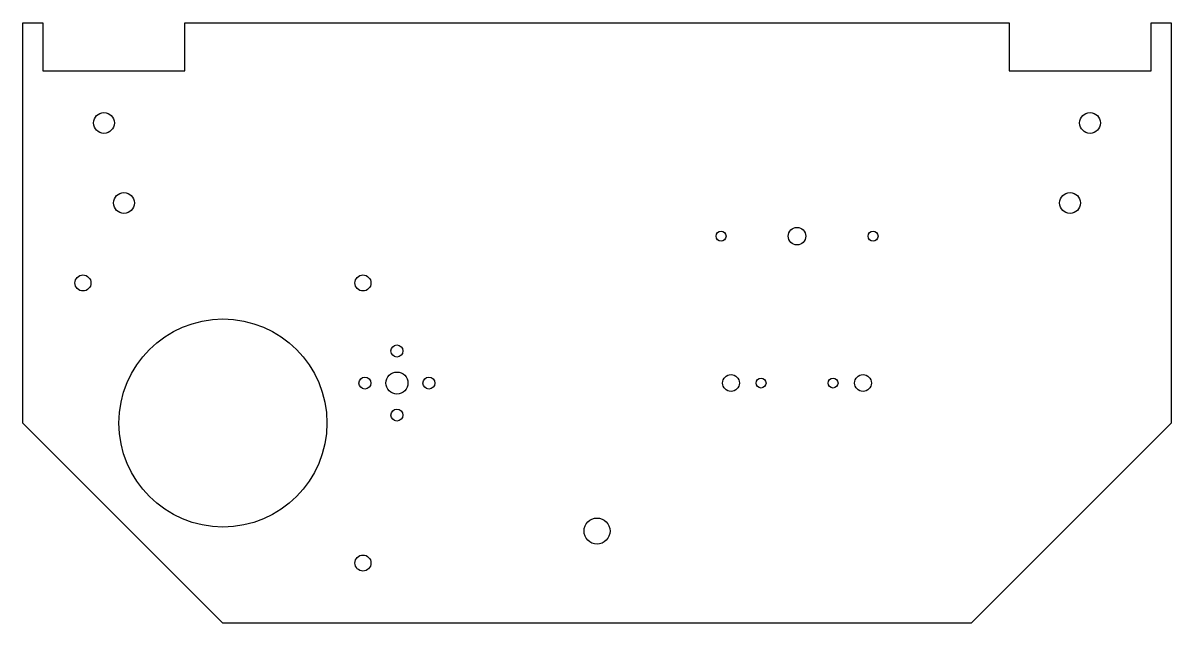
# Model space of a CAD drawing. Header units: millimetres. Extents: x 20 to 307, y 134 to 284.
import ezdxf

# ---------------------------------------------------------------- set-up
doc = ezdxf.new("R2010")
doc.units = ezdxf.units.MM

msp = doc.modelspace()

# ---------------------------------------------------------------- linework, layer by layer
at = {"color": 1, "linetype": 'Continuous', "lineweight": 25}
for p, q in [((20.33, 183.62), (20.33, 283.62)), ((20.33, 283.62), (25.33, 283.62)), ((25.33, 283.62), (25.33, 271.62)), ((60.83, 271.62), (60.83, 283.62)), ((60.83, 283.62), (266.83, 283.62)), ((266.83, 283.62), (266.83, 271.62)), ((302.33, 283.62), (307.33, 283.62)), ((302.33, 271.62), (302.33, 283.62)), ((307.33, 283.62), (307.33, 183.62)), ((25.33, 271.62), (60.83, 271.62)), ((266.83, 271.62), (302.33, 271.62)), ((70.33, 133.62), (20.33, 183.62)), ((307.33, 183.62), (257.33, 133.62)), ((257.33, 133.62), (70.33, 133.62))]:
    msp.add_line(p, q, dxfattribs=at)
for centre, radius in [((40.58, 258.62), 2.6), ((287.08, 258.62), 2.6), ((45.58, 238.62), 2.6), ((282.08, 238.62), 2.6), ((213.83, 230.32), 2.2), ((194.83, 230.32), 1.25), ((232.83, 230.32), 1.25), ((35.33, 218.62), 2), ((105.33, 218.62), 2), ((70.33, 183.62), 26), ((113.83, 201.62), 1.5), ((113.83, 193.62), 2.75), ((197.33, 193.62), 2.1), ((230.33, 193.62), 2.1), ((105.83, 193.62), 1.5), ((121.83, 193.62), 1.5), ((204.83, 193.62), 1.25), ((222.83, 193.62), 1.25), ((113.83, 185.62), 1.5), ((163.83, 156.62), 3.25), ((105.33, 148.62), 2)]:
    msp.add_circle(centre, radius, dxfattribs=at)

doc.saveas('drawing.dxf')
